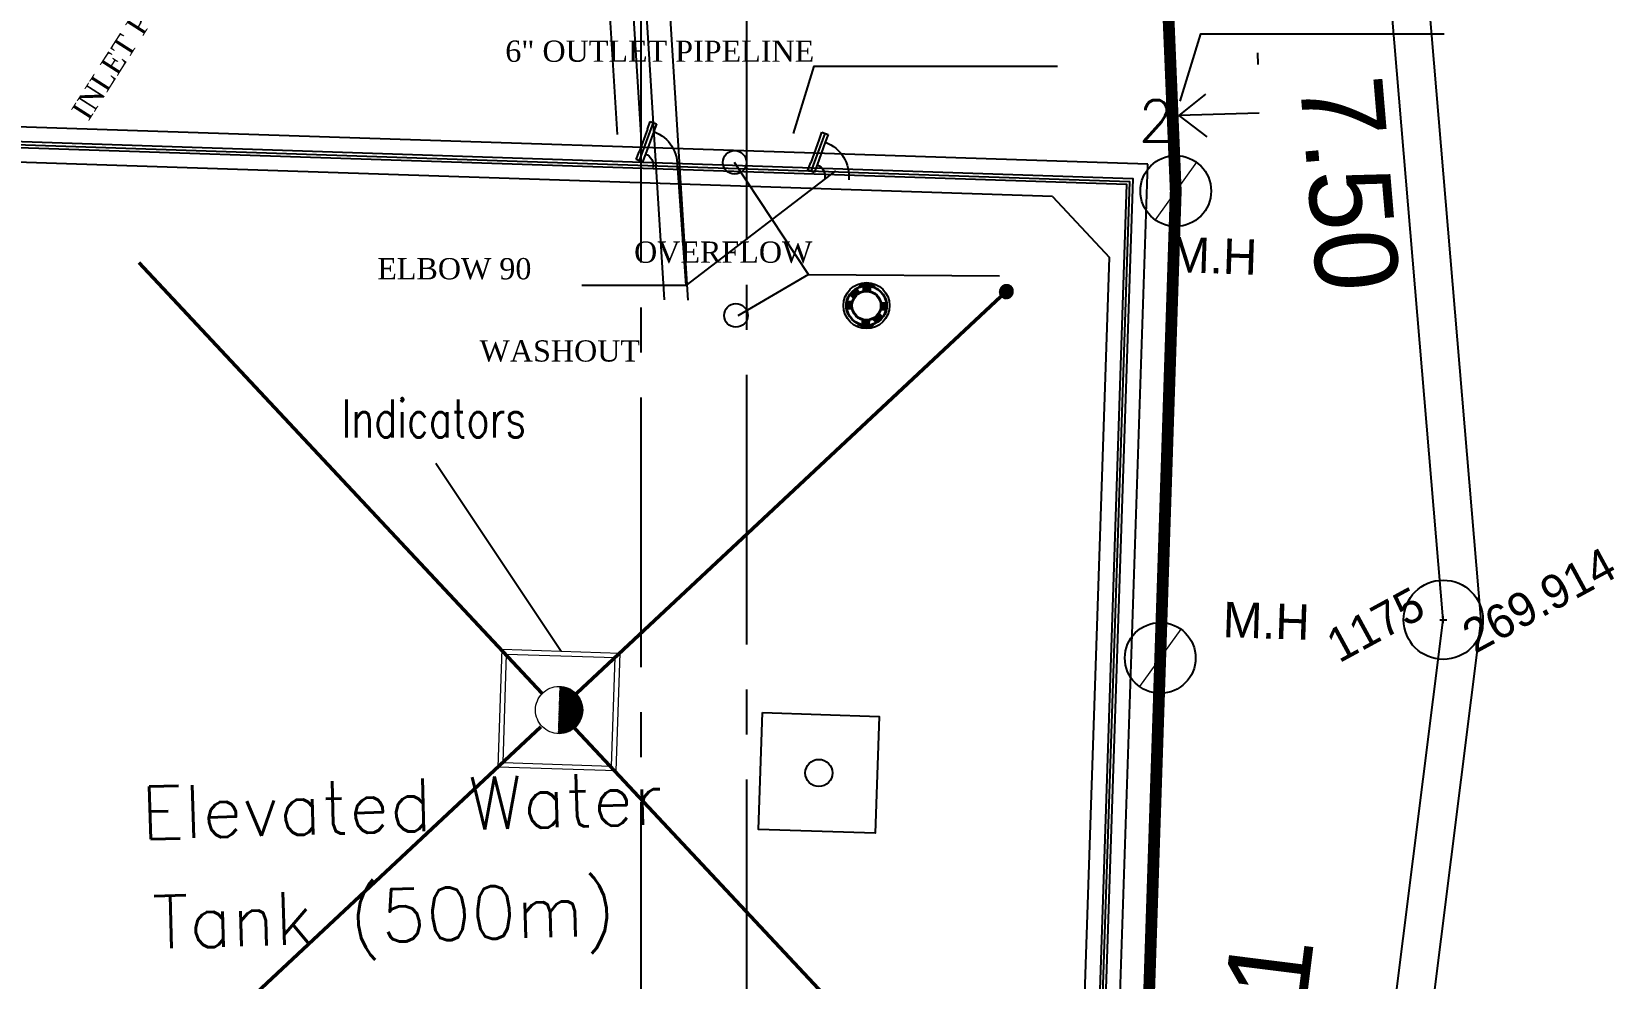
# Model space of a CAD drawing. Extents: x 152000 to 152174, y 158796 to 159332.
# Drawn here: x 152083.19 to 152096.61, y 159209.11 to 159217.13 of the extents above; entities that cross this region are included whole.
import ezdxf
from ezdxf.enums import TextEntityAlignment as Align

# ---------------------------------------------------------------- set-up
doc = ezdxf.new("R2010")
doc.units = 0
doc.header["$LTSCALE"] = 3
doc.header["$MEASUREMENT"] = 0
doc.header["$PDMODE"] = 2
doc.header["$PDSIZE"] = 0.03
for name, pattern in [('AUSGEZOGEN', [0]), ('CENTER', [2, 1.25, -0.25, 0.25, -0.25]), ('CENTER2', [28.575, 19.05, -3.175, 3.175, -3.175]), ('DASHED2', [0.375, 0.25, -0.125]), ('SOLID_LINE', [0]), ('STRICHPUNKT2', [0.7, 0.4, -0.15, 0, -0.15])]:
    doc.linetypes.add(name, pattern=pattern)
doc.layers.get('0').update_dxf_attribs({"linetype": 'CONTINUOUS'})
doc.layers.get('DEFPOINTS').update_dxf_attribs({"linetype": 'CONTINUOUS'})
for name, color, linetype in [('025', 203, 'CONTINUOUS'), ('EBENE0', 7, 'AUSGEZOGEN'), ('ELEV', 1, 'CONTINUOUS'), ('HATCH', 40, 'CONTINUOUS'), ('Height', 7, 'CONTINUOUS'), ('MECNEK', 6, 'CONTINUOUS'), ('NUMBERS', 6, 'CONTINUOUS'), ('Point ID', 7, 'CONTINUOUS'), ('Point_ID', 7, 'CONTINUOUS'), ('TEXTS', 1, 'CONTINUOUS'), ('TXT', 6, 'CONTINUOUS')]:
    doc.layers.add(name, color=color, linetype=linetype)
doc.layers.add('hah', color=41, linetype='CONTINUOUS', lineweight=9)
doc.layers.add('P-WATR', color=1, linetype='CONTINUOUS', lineweight=50)
doc.styles.add('ROMANC', font='ROMANC', dxfattribs={"height": 7})
doc.styles.add('ROMANS', font='romans.shx')
doc.dimstyles.get("Standard").update_dxf_attribs({"dimtxt": 0.7, "dimasz": 0.5, "dimexe": 4.572, "dimexo": 1.5875, "dimgap": 0.01, "dimtad": 1, "dimzin": 0, "dimdsep": 46, "dimtxsty": 'Standard', "dimcen": 2.286, "dimse1": 1, "dimse2": 1, "dimsd1": 1, "dimsd2": 1, "dimadec": 0, "dimazin": 0, "dimtfac": 1, "dimtdec": 4, "dimtofl": 0, "dimtmove": 0, "dimatfit": 3, "dimfxl": 1, "dimtolj": 1, "dimtzin": 0, "dimarcsym": 0})

# ---------------------------------------------------------------- blocks, each defined once
blk = doc.blocks.new('*D173')
at = {"layer": 'DEFPOINTS', "color": 0, "transparency": 16777216}
for p in [(152094.526, 159219.619, 260.069), (152095.156, 159212.147, 260.069), (152094.314, 159212.076)]:
    blk.add_point(p, dxfattribs=at)
at = {"color": 0, "transparency": 16777216, "insert": (152094.358, 159215.842), "char_height": 0.7, "attachment_point": 5, "rotation": 274.8159}
blk.add_mtext('\\A1;7.50', dxfattribs=at)
blk = doc.blocks.new('*D174')
at = {"layer": 'DEFPOINTS', "color": 0, "transparency": 16777216}
for p in [(152095.156, 159212.147, 260.069), (152093.494, 159204.788), (152094.219, 159204.697, 260.069)]:
    blk.add_point(p, dxfattribs=at)
at = {"color": 0, "transparency": 16777216, "insert": (152093.604, 159208.558), "char_height": 0.7, "attachment_point": 5, "rotation": 82.8388}
blk.add_mtext('\\A1;7.51', dxfattribs=at)

msp = doc.modelspace()

# ---------------------------------------------------------------- hatches: boundary and pattern name
at = {"lineweight": 13}
h = msp.add_hatch(dxfattribs=at)
h.set_pattern_fill('ANSI36', color=8)
h.set_pattern_definition([(45, (221.2517, 40.489), (1.683798023, 6.173926083), [7.9375, -1.5875, 0, -1.5875])])
h.paths.add_polyline_path([(152093.06471, 159216.02412, 0.61209908), (152092.58887, 159215.78105, 0.24061853), (152092.71303, 159215.53799)])
h = msp.add_hatch(dxfattribs=at)
h.set_pattern_fill('ANSI36', color=8)
h.set_pattern_definition([(45, (221.12, 36.5317), (1.683798023, 6.173926083), [7.9375, -1.5875, 0, -1.5875])])
h.paths.add_polyline_path([(152092.93313, 159212.06679, 0.61209908), (152092.45729, 159211.82372, 0.24061853), (152092.58145, 159211.58066)])
at = {"layer": 'hah', "ltscale": 4}
h = msp.add_hatch(dxfattribs=at)
h.set_pattern_fill('ANSI31', color=8, scale=0.004, angle=105.595483, style=0)
h.set_pattern_definition([(150.59548315, (152387.8434603, 159232.4497402), (-0.0002454862166, -0.0004355875543), [])])
h.paths.add_polyline_path([(152091.46855, 159214.87262, 1), (152091.43644, 159214.98767, 1)])
at = {"layer": 'hah', "linetype": 'CENTER', "ltscale": 2}
h = msp.add_hatch(dxfattribs=at)
h.set_pattern_fill('INSUL', color=8, scale=0.02, angle=88.095462, style=0)
h.set_pattern_definition([(88.0954623, (151521.371719, 158420.225904), (-0.0074958569, 0.00024925749), []), (88.0954623, (151521.36922, 158420.225987), (-0.0074958569, 0.00024925749), [0.0025, -0.0025]), (88.0954623, (151521.366722, 158420.2260704), (-0.0074958569, 0.00024925749), [0.0025, -0.0025])])
h.paths.add_polyline_path([(152087.66985, 159211.582), (152087.6632, 159211.38211), (152087.86309, 159211.37546, 0.41421356)])
h = msp.add_hatch(dxfattribs=at)
h.set_pattern_fill('INSUL', color=8, scale=0.02, angle=88.095462, style=0)
h.set_pattern_definition([(88.0954623, (151521.371719, 158420.225904), (-0.0074958569, 0.00024925749), []), (88.0954623, (151521.36922, 158420.225987), (-0.0074958569, 0.00024925749), [0.0025, -0.0025]), (88.0954623, (151521.366722, 158420.2260704), (-0.0074958569, 0.00024925749), [0.0025, -0.0025])])
h.paths.add_polyline_path([(152087.6632, 159211.38211), (152087.65656, 159211.18222, 0.41421356), (152087.86309, 159211.37546)])
at = {"layer": 'HATCH'}
h = msp.add_hatch(color=256, dxfattribs=at)
h.paths.add_polyline_path([(152090.38851, 159214.77659), (152090.38348, 159214.77675, 0.06167497), (152090.38808, 159214.80592), (152090.39297, 159214.80576, -0.05921296)])
h.paths.add_polyline_path([(152090.39297, 159214.80576), (152090.38808, 159214.80592, 0.06167497), (152090.38543, 159214.83534), (152090.39046, 159214.83517, -0.05921296)])
h.paths.add_polyline_path([(152090.30132, 159214.93044), (152090.30115, 159214.92541, 0.06167497), (152090.27198, 159214.93001), (152090.27215, 159214.93489, -0.05921296)])
h.paths.add_polyline_path([(152090.25927, 159214.93466), (152090.2617, 159214.93251), (152090.26114, 159214.93478, -0.0220108), (152090.27215, 159214.93489), (152090.27198, 159214.93001, 0.06167497), (152090.24257, 159214.92736), (152090.24274, 159214.93239, -0.03339346)])
h.paths.add_polyline_path([(152090.14301, 159214.81407), (152090.14789, 159214.81391, 0.06167497), (152090.15055, 159214.7845), (152090.14552, 159214.78467, -0.05921296)])
h.paths.add_polyline_path([(152090.14789, 159214.81391), (152090.14301, 159214.81407, -0.05921296), (152090.14747, 159214.84325), (152090.1525, 159214.84308, 0.06167497)])
h.paths.add_polyline_path([(152090.26383, 159214.68494), (152090.264, 159214.68982, 0.06167497), (152090.29341, 159214.69247), (152090.29324, 159214.68745, -0.05921296)])
h.paths.add_polyline_path([(152090.23466, 159214.6894), (152090.23483, 159214.69442, 0.06167497), (152090.264, 159214.68982), (152090.26383, 159214.68494, -0.05921296)])
h = msp.add_hatch(color=256, dxfattribs=at)
h.paths.add_polyline_path([(152090.31119, 159214.63946), (152090.30999, 159214.6442, 0.02949484), (152090.3292, 159214.65029), (152090.33095, 159214.64573, -0.02949484)])
h.paths.add_polyline_path([(152090.21507, 159214.64735), (152090.21356, 159214.64271, -0.02949484), (152090.19426, 159214.65028), (152090.19631, 159214.65471, 0.02949484)])
h.paths.add_polyline_path([(152090.20678, 159214.96954), (152090.20503, 159214.9741, -0.02949484), (152090.22478, 159214.98037), (152090.22598, 159214.97564, 0.02949484)])
h.paths.add_polyline_path([(152090.32091, 159214.97248), (152090.32242, 159214.97713, -0.02949484), (152090.34172, 159214.96956), (152090.33967, 159214.96512, 0.02949484)])
h = msp.add_hatch(color=256, dxfattribs=at)
h.paths.add_polyline_path([(152090.42763, 159214.73619), (152090.4232, 159214.73823, 0.02949484), (152090.43055, 159214.757), (152090.4352, 159214.75548, -0.02949484)])
h.paths.add_polyline_path([(152090.42762, 159214.87113), (152090.43218, 159214.87288, -0.02949484), (152090.43845, 159214.85312), (152090.43371, 159214.85192, 0.02949484)])
h.paths.add_polyline_path([(152090.10835, 159214.88365), (152090.11278, 159214.8816, 0.02949484), (152090.10543, 159214.86284), (152090.10078, 159214.86435, -0.02949484)])
h.paths.add_polyline_path([(152090.09753, 159214.76671), (152090.10227, 159214.76791, 0.02949484), (152090.10836, 159214.7487), (152090.1038, 159214.74695, -0.02949484)])

# ---------------------------------------------------------------- linework, layer by layer
at = {"color": 9, "lineweight": 13}
for p, q in [((152093.06471, 159216.02412, -253.42413), (152092.71303, 159215.53799, -253.42413)), ((152092.93313, 159212.06679, -253.42413), (152092.58145, 159211.58066, -253.42413))]:
    msp.add_line(p, q, dxfattribs=at)
at = {"color": 2, "lineweight": -3}
for centre in [(152089.15081, 159216.02348, 0.11869), (152089.16164, 159214.72661, 0.11869)]:
    msp.add_circle(centre, 0.1, dxfattribs=at)
at = {"color": 2}
msp.add_circle((152095.15555, 159212.14719, -578.00288), 0.336, dxfattribs=at)
at = {"color": 0, "linetype": 'SOLID_LINE'}
msp.add_point((152095.15555, 159212.14719, -578.00288), dxfattribs=at)
at = {"layer": 'EBENE0', "color": 5, "linetype": 'STRICHPUNKT2'}
for p, q in [((152093.14077, 159216.60307, 0.62924), (152092.91351, 159216.42103, 0.62924)), ((152092.91351, 159216.42103, 0.62924), (152093.15092, 159216.23965, 0.62924))]:
    msp.add_line(p, q, dxfattribs=at)
at = {"layer": 'EBENE0', "color": 8, "linetype": 'AUSGEZOGEN'}
for p, q in [((152092.65275, 159216.00725, -0.27953), (152082.05861, 159216.35953, -0.27953)), ((152092.65275, 159216.00725, -0.27953), (152082.05861, 159216.35953, -0.27953)), ((152091.84322, 159215.734, -0.27953), (152082.84819, 159216.03311, -0.27953)), ((152091.84322, 159215.734, -0.27953), (152082.84819, 159216.03311, -0.27953)), ((152092.30047, 159205.41311, -0.27953), (152092.65275, 159216.00725, -0.27953)), ((152092.30047, 159205.41311, -0.27953), (152092.65275, 159216.00725, -0.27953)), ((152091.84322, 159215.734, -0.27953), (152092.32633, 159215.21766, -0.27953)), ((152091.84322, 159215.734, -0.27953), (152092.32633, 159215.21766, -0.27953)), ((152092.02722, 159206.22263, -0.27953), (152092.32633, 159215.21766, -0.27953)), ((152092.02722, 159206.22263, -0.27953), (152092.32633, 159215.21766, -0.27953))]:
    msp.add_line(p, q, dxfattribs=at)
at = {"layer": 'EBENE0', "color": 5, "linetype": 'STRICHPUNKT2', "elevation": 0.62924}
msp.add_lwpolyline([(152092.85314, 159218.58225), (152093.53519, 159218.6013), (152093.59556, 159216.44009), (152092.91351, 159216.42103)], dxfattribs=at)
at = {"layer": 'EBENE0', "color": 8, "linetype": 'AUSGEZOGEN', "elevation": -0.27953}
msp.add_lwpolyline([(152089.38627, 159211.36032), (152090.37573, 159211.32742), (152090.34282, 159210.33796), (152089.35337, 159210.37087)], close=True, dxfattribs=at)
at = {"layer": 'EBENE0', "color": 8, "linetype": 'AUSGEZOGEN'}
msp.add_circle((152089.86455, 159210.84914, -0.27953), 0.115, dxfattribs=at)
at = {"layer": 'ELEV', "color": 8, "elevation": -0.27953}
for points in [[(152081.83541, 159205.88617), (152082.17938, 159216.23045), (152092.52366, 159215.88647), (152092.17969, 159205.54219)], [(152081.86122, 159205.91032), (152082.20354, 159216.20463), (152092.49785, 159215.86232), (152092.15553, 159205.56801)], [(152081.88704, 159205.93448), (152082.22769, 159216.17881), (152092.47203, 159215.83816), (152092.13138, 159205.59382)]]:
    msp.add_lwpolyline(points, close=True, dxfattribs=at)
at = {"layer": 'hah', "color": 8, "ltscale": 2}
for p, q in [((152087.14686, 159210.899, -0.27953), (152087.1801, 159211.89845, -0.27953)), ((152087.1801, 159211.89845, -0.27953), (152088.17954, 159211.86522, -0.27953)), ((152087.18817, 159210.93765, -0.27953), (152087.21875, 159211.85714, -0.27953)), ((152087.21875, 159211.85714, -0.27953), (152088.13824, 159211.82657, -0.27953)), ((152088.10766, 159210.90707, -0.27953), (152088.13824, 159211.82657, -0.27953)), ((152088.14631, 159210.86577, -0.27953), (152088.17954, 159211.86522, -0.27953)), ((152088.14631, 159210.86577, -0.27953), (152087.14686, 159210.899, -0.27953)), ((152087.18817, 159210.93765, -0.27953), (152088.10766, 159210.90707, -0.27953))]:
    msp.add_line(p, q, dxfattribs=at)
at = {"layer": 'hah', "ltscale": 4, "const_width": 0.03, "elevation": -0.27953}
for points in [[(152087.51873, 159211.52346), (152084.10265, 159215.17455)], [(152087.80141, 159211.51406), (152091.4525, 159214.93014)], [(152087.50933, 159211.24078), (152083.85825, 159207.8247)], [(152087.79201, 159211.23138), (152091.20809, 159207.58029)]]:
    msp.add_lwpolyline(points, dxfattribs=at)
at = {"layer": 'hah', "color": 8, "linetype": 'CENTER', "ltscale": 2}
msp.add_circle((152087.6632, 159211.38211, -0.27953), 0.2, dxfattribs=at)
at = {"layer": 'HATCH'}
for p, q in [((152090.13088, 159214.89927, -0.27953), (152090.18795, 159214.95266, -0.27953)), ((152090.13505, 159214.89481, -0.27953), (152090.19212, 159214.9482, -0.27953)), ((152090.13655, 159214.91144, -0.27953), (152090.16371, 159214.88241, -0.27953)), ((152090.13922, 159214.89035, -0.27953), (152090.19629, 159214.94374, -0.27953)), ((152090.14041, 159214.91625, -0.27953), (152090.16738, 159214.88742, -0.27953)), ((152090.14162, 159214.91768, -0.27953), (152090.16886, 159214.94317, -0.27953)), ((152090.14339, 159214.88589, -0.27953), (152090.20046, 159214.93929, -0.27953)), ((152090.14443, 159214.92089, -0.27953), (152090.17126, 159214.89221, -0.27953)), ((152090.14756, 159214.88143, -0.27953), (152090.20463, 159214.93483, -0.27953)), ((152090.1486, 159214.92537, -0.27953), (152090.17535, 159214.89678, -0.27953)), ((152090.15174, 159214.87697, -0.27953), (152090.20881, 159214.93037, -0.27953)), ((152090.15293, 159214.92968, -0.27953), (152090.17963, 159214.90114, -0.27953)), ((152090.15741, 159214.93383, -0.27953), (152090.18412, 159214.90528, -0.27953)), ((152090.16204, 159214.93781, -0.27953), (152090.18881, 159214.90921, -0.27953)), ((152090.16683, 159214.94163, -0.27953), (152090.1937, 159214.91292, -0.27953)), ((152090.17178, 159214.94528, -0.27953), (152090.19879, 159214.91641, -0.27953)), ((152090.17688, 159214.94877, -0.27953), (152090.2041, 159214.91968, -0.27953)), ((152090.18214, 159214.95208, -0.27953), (152090.20962, 159214.92271, -0.27953)), ((152090.20948, 159214.92263, -0.27953), (152090.21298, 159214.92591, -0.27953)), ((152090.24494, 159214.93481, -0.27953), (152090.24627, 159214.97457, -0.27953)), ((152090.24802, 159214.93534, -0.27953), (152090.24933, 159214.97494, -0.27953)), ((152090.25109, 159214.93579, -0.27953), (152090.2524, 159214.97526, -0.27953)), ((152090.25415, 159214.93616, -0.27953), (152090.25546, 159214.97552, -0.27953)), ((152090.25722, 159214.93646, -0.27953), (152090.25852, 159214.97572, -0.27953)), ((152090.26028, 159214.93668, -0.27953), (152090.26158, 159214.97587, -0.27953)), ((152090.26334, 159214.93683, -0.27953), (152090.26464, 159214.97596, -0.27953)), ((152090.2664, 159214.93691, -0.27953), (152090.2677, 159214.97599, -0.27953)), ((152090.26945, 159214.93691, -0.27953), (152090.27075, 159214.97597, -0.27953)), ((152090.2725, 159214.93684, -0.27953), (152090.2738, 159214.97589, -0.27953)), ((152090.27555, 159214.93669, -0.27953), (152090.27685, 159214.97576, -0.27953)), ((152090.2786, 159214.93647, -0.27953), (152090.2799, 159214.97557, -0.27953)), ((152090.28164, 159214.93618, -0.27953), (152090.28295, 159214.97532, -0.27953)), ((152090.28469, 159214.93581, -0.27953), (152090.28599, 159214.97502, -0.27953)), ((152090.28773, 159214.93537, -0.27953), (152090.28903, 159214.97466, -0.27953)), ((152090.29076, 159214.93486, -0.27953), (152090.29207, 159214.97424, -0.27953)), ((152090.2938, 159214.93427, -0.27953), (152090.29511, 159214.97376, -0.27953)), ((152090.29683, 159214.9336, -0.27953), (152090.29815, 159214.97323, -0.27953)), ((152090.29986, 159214.93285, -0.27953), (152090.30118, 159214.97264, -0.27953)), ((152090.10192, 159214.811, -0.27953), (152090.14099, 159214.8097, -0.27953)), ((152090.10192, 159214.80794, -0.27953), (152090.14103, 159214.80664, -0.27953)), ((152090.10196, 159214.81405, -0.27953), (152090.14102, 159214.81275, -0.27953)), ((152090.10199, 159214.80489, -0.27953), (152090.14115, 159214.80358, -0.27953)), ((152090.10207, 159214.8171, -0.27953), (152090.14113, 159214.8158, -0.27953)), ((152090.10211, 159214.80183, -0.27953), (152090.14134, 159214.80052, -0.27953)), ((152090.10223, 159214.82015, -0.27953), (152090.1413, 159214.81885, -0.27953)), ((152090.10229, 159214.79877, -0.27953), (152090.1416, 159214.79746, -0.27953)), ((152090.10244, 159214.8232, -0.27953), (152090.14156, 159214.8219, -0.27953)), ((152090.10252, 159214.7957, -0.27953), (152090.14194, 159214.79439, -0.27953)), ((152090.10272, 159214.82624, -0.27953), (152090.14188, 159214.82494, -0.27953)), ((152090.10281, 159214.79264, -0.27953), (152090.14236, 159214.79132, -0.27953)), ((152090.10305, 159214.82929, -0.27953), (152090.14228, 159214.82798, -0.27953)), ((152090.10316, 159214.78957, -0.27953), (152090.14285, 159214.78825, -0.27953)), ((152090.10343, 159214.83233, -0.27953), (152090.14276, 159214.83102, -0.27953)), ((152090.10357, 159214.78651, -0.27953), (152090.14342, 159214.78518, -0.27953)), ((152090.10387, 159214.83537, -0.27953), (152090.14331, 159214.83406, -0.27953)), ((152090.10437, 159214.83841, -0.27953), (152090.14393, 159214.83709, -0.27953)), ((152090.10493, 159214.84144, -0.27953), (152090.14463, 159214.84012, -0.27953)), ((152090.10555, 159214.84448, -0.27953), (152090.14542, 159214.84315, -0.27953)), ((152090.12931, 159214.9013, -0.27953), (152090.15702, 159214.87168, -0.27953)), ((152090.13285, 159214.90645, -0.27953), (152090.16026, 159214.87717, -0.27953)), ((152090.15591, 159214.87251, -0.27953), (152090.15941, 159214.87579, -0.27953)), ((152090.39064, 159214.77696, -0.27953), (152090.43049, 159214.77563, -0.27953)), ((152090.39064, 159214.77696, -0.27953), (152090.43049, 159214.77563, -0.27953)), ((152090.39141, 159214.77999, -0.27953), (152090.4311, 159214.77867, -0.27953)), ((152090.39211, 159214.78302, -0.27953), (152090.43165, 159214.7817, -0.27953)), ((152090.3925, 159214.83493, -0.27953), (152090.43237, 159214.83361, -0.27953)), ((152090.39273, 159214.78605, -0.27953), (152090.43215, 159214.78474, -0.27953)), ((152090.39308, 159214.83186, -0.27953), (152090.43278, 159214.83054, -0.27953)), ((152090.39327, 159214.78909, -0.27953), (152090.43259, 159214.78778, -0.27953)), ((152090.39358, 159214.82879, -0.27953), (152090.43314, 159214.82747, -0.27953)), ((152090.39374, 159214.79213, -0.27953), (152090.43297, 159214.79082, -0.27953)), ((152090.394, 159214.82572, -0.27953), (152090.43343, 159214.82441, -0.27953)), ((152090.39413, 159214.79517, -0.27953), (152090.43329, 159214.79387, -0.27953)), ((152090.39435, 159214.82265, -0.27953), (152090.43367, 159214.82135, -0.27953)), ((152090.39445, 159214.79821, -0.27953), (152090.43356, 159214.79691, -0.27953)), ((152090.39462, 159214.81959, -0.27953), (152090.43386, 159214.81829, -0.27953)), ((152090.39469, 159214.80126, -0.27953), (152090.43377, 159214.79996, -0.27953)), ((152090.39482, 159214.81653, -0.27953), (152090.43398, 159214.81523, -0.27953)), ((152090.39487, 159214.80431, -0.27953), (152090.43392, 159214.80301, -0.27953)), ((152090.39494, 159214.81347, -0.27953), (152090.43405, 159214.81217, -0.27953)), ((152090.39496, 159214.80736, -0.27953), (152090.43402, 159214.80606, -0.27953)), ((152090.39499, 159214.81041, -0.27953), (152090.43406, 159214.80912, -0.27953)), ((152090.23538, 159214.64707, -0.27953), (152090.2367, 159214.68683, -0.27953)), ((152090.23538, 159214.64707, -0.27953), (152090.2367, 159214.68683, -0.27953)), ((152090.23841, 159214.6465, -0.27953), (152090.23973, 159214.6861, -0.27953)), ((152090.23841, 159214.6465, -0.27953), (152090.23973, 159214.6861, -0.27953)), ((152090.24145, 159214.64597, -0.27953), (152090.24276, 159214.68545, -0.27953)), ((152090.24145, 159214.64597, -0.27953), (152090.24276, 159214.68545, -0.27953)), ((152090.24449, 159214.64551, -0.27953), (152090.2458, 159214.68487, -0.27953)), ((152090.24449, 159214.64551, -0.27953), (152090.2458, 159214.68487, -0.27953)), ((152090.24753, 159214.64511, -0.27953), (152090.24883, 159214.68437, -0.27953)), ((152090.24753, 159214.64511, -0.27953), (152090.24883, 159214.68437, -0.27953)), ((152090.25057, 159214.64476, -0.27953), (152090.25188, 159214.68394, -0.27953)), ((152090.25057, 159214.64476, -0.27953), (152090.25188, 159214.68394, -0.27953)), ((152090.25362, 159214.64446, -0.27953), (152090.25492, 159214.68359, -0.27953)), ((152090.25362, 159214.64446, -0.27953), (152090.25492, 159214.68359, -0.27953)), ((152090.25666, 159214.64423, -0.27953), (152090.25796, 159214.68331, -0.27953)), ((152090.25666, 159214.64423, -0.27953), (152090.25796, 159214.68331, -0.27953)), ((152090.25971, 159214.64405, -0.27953), (152090.26101, 159214.68311, -0.27953)), ((152090.25971, 159214.64405, -0.27953), (152090.26101, 159214.68311, -0.27953)), ((152090.26276, 159214.64392, -0.27953), (152090.26406, 159214.68298, -0.27953)), ((152090.26276, 159214.64392, -0.27953), (152090.26406, 159214.68298, -0.27953)), ((152090.26582, 159214.64385, -0.27953), (152090.26711, 159214.68292, -0.27953)), ((152090.26582, 159214.64385, -0.27953), (152090.26711, 159214.68292, -0.27953)), ((152090.26887, 159214.64384, -0.27953), (152090.27017, 159214.68294, -0.27953)), ((152090.26887, 159214.64384, -0.27953), (152090.27017, 159214.68294, -0.27953)), ((152090.27193, 159214.64389, -0.27953), (152090.27323, 159214.68303, -0.27953)), ((152090.27193, 159214.64389, -0.27953), (152090.27323, 159214.68303, -0.27953)), ((152090.27498, 159214.64399, -0.27953), (152090.27629, 159214.68319, -0.27953)), ((152090.27498, 159214.64399, -0.27953), (152090.27629, 159214.68319, -0.27953)), ((152090.27804, 159214.64414, -0.27953), (152090.27935, 159214.68343, -0.27953)), ((152090.27804, 159214.64414, -0.27953), (152090.27935, 159214.68343, -0.27953)), ((152090.2811, 159214.64436, -0.27953), (152090.28241, 159214.68374, -0.27953)), ((152090.2811, 159214.64436, -0.27953), (152090.28241, 159214.68374, -0.27953)), ((152090.28417, 159214.64463, -0.27953), (152090.28548, 159214.68413, -0.27953)), ((152090.28417, 159214.64463, -0.27953), (152090.28548, 159214.68413, -0.27953)), ((152090.28723, 159214.64496, -0.27953), (152090.28855, 159214.68459, -0.27953)), ((152090.28723, 159214.64496, -0.27953), (152090.28855, 159214.68459, -0.27953)), ((152090.2903, 159214.64535, -0.27953), (152090.29162, 159214.68514, -0.27953)), ((152090.2903, 159214.64535, -0.27953), (152090.29162, 159214.68514, -0.27953)), ((152090.32225, 159214.69509, -0.27953), (152090.34996, 159214.66548, -0.27953)), ((152090.32225, 159214.69509, -0.27953), (152090.34996, 159214.66548, -0.27953)), ((152090.32277, 159214.69417, -0.27953), (152090.3254, 159214.69663, -0.27953)), ((152090.32277, 159214.69417, -0.27953), (152090.3254, 159214.69663, -0.27953)), ((152090.32694, 159214.68971, -0.27953), (152090.38401, 159214.74311, -0.27953)), ((152090.32694, 159214.68971, -0.27953), (152090.38401, 159214.74311, -0.27953)), ((152090.32793, 159214.69795, -0.27953), (152090.35534, 159214.66866, -0.27953)), ((152090.32793, 159214.69795, -0.27953), (152090.35534, 159214.66866, -0.27953)), ((152090.33111, 159214.68526, -0.27953), (152090.38818, 159214.73865, -0.27953)), ((152090.33111, 159214.68526, -0.27953), (152090.38818, 159214.73865, -0.27953)), ((152090.33339, 159214.70105, -0.27953), (152090.36055, 159214.67203, -0.27953)), ((152090.33339, 159214.70105, -0.27953), (152090.36055, 159214.67203, -0.27953)), ((152090.33528, 159214.6808, -0.27953), (152090.39235, 159214.73419, -0.27953)), ((152090.33528, 159214.6808, -0.27953), (152090.39235, 159214.73419, -0.27953)), ((152090.33864, 159214.70438, -0.27953), (152090.36561, 159214.67556, -0.27953)), ((152090.33864, 159214.70438, -0.27953), (152090.36561, 159214.67556, -0.27953)), ((152090.33946, 159214.67634, -0.27953), (152090.39653, 159214.72973, -0.27953)), ((152090.33946, 159214.67634, -0.27953), (152090.39653, 159214.72973, -0.27953)), ((152090.34363, 159214.67188, -0.27953), (152090.4007, 159214.72528, -0.27953)), ((152090.34363, 159214.67188, -0.27953), (152090.4007, 159214.72528, -0.27953)), ((152090.34368, 159214.70794, -0.27953), (152090.37051, 159214.67926, -0.27953)), ((152090.34368, 159214.70794, -0.27953), (152090.37051, 159214.67926, -0.27953)), ((152090.3478, 159214.66742, -0.27953), (152090.40487, 159214.72082, -0.27953)), ((152090.3478, 159214.66742, -0.27953), (152090.40487, 159214.72082, -0.27953)), ((152090.34851, 159214.71171, -0.27953), (152090.37525, 159214.68313, -0.27953)), ((152090.34851, 159214.71171, -0.27953), (152090.37525, 159214.68313, -0.27953)), ((152090.35314, 159214.71569, -0.27953), (152090.37984, 159214.68716, -0.27953)), ((152090.35314, 159214.71569, -0.27953), (152090.37984, 159214.68716, -0.27953)), ((152090.35757, 159214.7199, -0.27953), (152090.38428, 159214.69135, -0.27953)), ((152090.35757, 159214.7199, -0.27953), (152090.38428, 159214.69135, -0.27953)), ((152090.3618, 159214.72431, -0.27953), (152090.38856, 159214.69571, -0.27953)), ((152090.3618, 159214.72431, -0.27953), (152090.38856, 159214.69571, -0.27953)), ((152090.36484, 159214.67501, -0.27953), (152090.39617, 159214.70432, -0.27953)), ((152090.36484, 159214.67501, -0.27953), (152090.39617, 159214.70432, -0.27953)), ((152090.36583, 159214.72894, -0.27953), (152090.39269, 159214.70023, -0.27953)), ((152090.36583, 159214.72894, -0.27953), (152090.39269, 159214.70023, -0.27953)), ((152090.36965, 159214.7338, -0.27953), (152090.39667, 159214.70492, -0.27953)), ((152090.36965, 159214.7338, -0.27953), (152090.39667, 159214.70492, -0.27953)), ((152090.37326, 159214.73887, -0.27953), (152090.40048, 159214.70978, -0.27953)), ((152090.37326, 159214.73887, -0.27953), (152090.40048, 159214.70978, -0.27953)), ((152090.37665, 159214.74418, -0.27953), (152090.40414, 159214.71481, -0.27953)), ((152090.37665, 159214.74418, -0.27953), (152090.40414, 159214.71481, -0.27953)), ((152090.37721, 159214.74511, -0.27953), (152090.37984, 159214.74757, -0.27953)), ((152090.37721, 159214.74511, -0.27953), (152090.37984, 159214.74757, -0.27953))]:
    msp.add_line(p, q, dxfattribs=at)
at = {"layer": 'Height', "color": 4, "linetype": 'SOLID_LINE', "elevation": -577.05169, "flags": 128}
msp.add_lwpolyline([(152095.83061, 159201.44572), (152094.54708, 159204.73734), (152095.47724, 159212.14061), (152094.81939, 159219.94877), (152077.94621, 159219.38718), (152077.91708, 159202.96694)], close=True, dxfattribs=at)
msp.add_lwpolyline([(152095.34586, 159201.80804), (152095.34586, 159201.80804), (152094.21945, 159204.6967), (152095.15555, 159212.14719), (152094.52605, 159219.61883), (152078.26566, 159219.07763), (152078.26566, 159219.07763), (152078.2376, 159203.26087), (152078.2376, 159203.26087), (152095.34586, 159201.80804)], dxfattribs=at)
at = {"layer": 'Height', "color": 4, "linetype": 'SOLID_LINE'}
for centre in [(152092.88887, 159215.78105, -253.42413), (152092.75729, 159211.82372, -253.42413)]:
    msp.add_circle(centre, 0.3, dxfattribs=at)
at = {"layer": 'MECNEK'}
for p, q in [((152090.20503, 159214.9741, -0.27953), (152090.20678, 159214.96954, -0.27953)), ((152090.22478, 159214.98037, -0.27953), (152090.22598, 159214.97564, -0.27953)), ((152090.24257, 159214.92736, -0.27953), (152090.24274, 159214.93239, -0.27953)), ((152090.24281, 159214.9344, -0.27953), (152090.24413, 159214.97427, -0.27953)), ((152090.30115, 159214.92541, -0.27953), (152090.30132, 159214.93044, -0.27953)), ((152090.30139, 159214.93245, -0.27953), (152090.30271, 159214.97232, -0.27953)), ((152090.32242, 159214.97713, -0.27953), (152090.32091, 159214.97248, -0.27953)), ((152090.34172, 159214.96956, -0.27953), (152090.33967, 159214.96512, -0.27953)), ((152090.10078, 159214.86435, -0.27953), (152090.10543, 159214.86284, -0.27953)), ((152090.10364, 159214.78606, -0.27953), (152090.14351, 159214.78473, -0.27953)), ((152090.10558, 159214.84464, -0.27953), (152090.14546, 159214.84332, -0.27953)), ((152090.10835, 159214.88365, -0.27953), (152090.11278, 159214.8816, -0.27953)), ((152090.14747, 159214.84325, -0.27953), (152090.1525, 159214.84308, -0.27953)), ((152090.38348, 159214.77675, -0.27953), (152090.38851, 159214.77659, -0.27953)), ((152090.38348, 159214.77675, -0.27953), (152090.38851, 159214.77659, -0.27953)), ((152090.38543, 159214.83534, -0.27953), (152090.39046, 159214.83517, -0.27953)), ((152090.39052, 159214.77652, -0.27953), (152090.4304, 159214.77519, -0.27953)), ((152090.39052, 159214.77652, -0.27953), (152090.4304, 159214.77519, -0.27953)), ((152090.39247, 159214.8351, -0.27953), (152090.43234, 159214.83378, -0.27953)), ((152090.43218, 159214.87288, -0.27953), (152090.42762, 159214.87113, -0.27953)), ((152090.43845, 159214.85312, -0.27953), (152090.43371, 159214.85192, -0.27953)), ((152090.09753, 159214.76671, -0.27953), (152090.10227, 159214.76791, -0.27953)), ((152090.09753, 159214.76671, -0.27953), (152090.10227, 159214.76791, -0.27953)), ((152090.1038, 159214.74695, -0.27953), (152090.10836, 159214.7487, -0.27953)), ((152090.1038, 159214.74695, -0.27953), (152090.10836, 159214.7487, -0.27953)), ((152090.19426, 159214.65028, -0.27953), (152090.19631, 159214.65471, -0.27953)), ((152090.19426, 159214.65028, -0.27953), (152090.19631, 159214.65471, -0.27953)), ((152090.23327, 159214.64751, -0.27953), (152090.23459, 159214.68739, -0.27953)), ((152090.23327, 159214.64751, -0.27953), (152090.23459, 159214.68739, -0.27953)), ((152090.23466, 159214.6894, -0.27953), (152090.23483, 159214.69442, -0.27953)), ((152090.23466, 159214.6894, -0.27953), (152090.23483, 159214.69442, -0.27953)), ((152090.29185, 159214.64556, -0.27953), (152090.29317, 159214.68544, -0.27953)), ((152090.29185, 159214.64556, -0.27953), (152090.29317, 159214.68544, -0.27953)), ((152090.29324, 159214.68745, -0.27953), (152090.29341, 159214.69247, -0.27953)), ((152090.29324, 159214.68745, -0.27953), (152090.29341, 159214.69247, -0.27953)), ((152090.31119, 159214.63946, -0.27953), (152090.30999, 159214.6442, -0.27953)), ((152090.31119, 159214.63946, -0.27953), (152090.30999, 159214.6442, -0.27953)), ((152090.33095, 159214.64573, -0.27953), (152090.3292, 159214.65029, -0.27953)), ((152090.33095, 159214.64573, -0.27953), (152090.3292, 159214.65029, -0.27953)), ((152090.42763, 159214.73619, -0.27953), (152090.4232, 159214.73823, -0.27953)), ((152090.42763, 159214.73619, -0.27953), (152090.4232, 159214.73823, -0.27953)), ((152090.4352, 159214.75548, -0.27953), (152090.43055, 159214.757, -0.27953)), ((152090.4352, 159214.75548, -0.27953), (152090.43055, 159214.757, -0.27953))]:
    msp.add_line(p, q, dxfattribs=at)
for radius in [0.19538, 0.17096, 0.16803, 0.16608, 0.127, 0.12505, 0.12016]:
    msp.add_circle((152090.26799, 159214.80992, -0.27953), radius, dxfattribs=at)
for start, end in [(104.223083, 110.980843), (65.210082, 71.967842), (155.210082, 161.967842), (14.223083, 20.980843), (194.223083, 200.980843), (194.223083, 200.980843), (245.210082, 251.967842), (245.210082, 251.967842), (284.223083, 290.980843), (284.223083, 290.980843), (335.210082, 341.967842), (335.210082, 341.967842)]:
    msp.add_arc((152090.26799, 159214.80992, -0.27953), 0.17585, start, end, dxfattribs=at)
at = {"layer": 'MECNEK', "linetype": 'DASHED2', "ltscale": 5}
for start, end in [(71.967842, 104.223083), (161.967842, 194.223083), (341.967842, 14.223083), (251.967842, 284.223083), (251.967842, 284.223083)]:
    msp.add_arc((152090.26799, 159214.80992, -0.27953), 0.17585, start, end, dxfattribs=at)
at = {"layer": 'NUMBERS', "color": 0, "linetype": 'CENTER2', "ltscale": 0.04, "elevation": 0.11869}
for points in [[(152089.25172, 159217.65292), (152089.25172, 159204.5683)], [(152088.3545, 159217.46088), (152088.3545, 159204.75849)]]:
    msp.add_lwpolyline(points, dxfattribs=at)
at = {"layer": 'P-WATR', "lineweight": 25, "extrusion": (0, 0, -1)}
for p, q in [((152088.4113, 159216.30459, 0.11869), (152088.3413, 159216.11382, 0.11869)), ((152088.34407, 159216.03841, 0.11869), (152088.46219, 159216.36032, 0.11869)), ((152088.46496, 159216.2849, 0.11869), (152088.39496, 159216.09414, 0.11869)), ((152089.79842, 159215.94712, 0.11869), (152089.91654, 159216.26904, 0.11869)), ((152089.86565, 159216.21331, 0.11869), (152089.79565, 159216.02254, 0.11869)), ((152089.91931, 159216.19362, 0.11869), (152089.8493, 159216.00286, 0.11869))]:
    msp.add_line(p, q, dxfattribs=at)
at = {"layer": 'P-WATR', "lineweight": 25}
for p, q in [((152088.41132, 159216.30463, 0.11869), (152088.43537, 159216.37016, 0.11869)), ((152088.43537, 159216.37016, 0.11869), (152088.48902, 159216.35047, 0.11869)), ((152088.48902, 159216.35047, 0.11869), (152088.46497, 159216.28495, 0.11869)), ((152089.86567, 159216.21335, 0.11869), (152089.88972, 159216.27888, 0.11869)), ((152089.88972, 159216.27888, 0.11869), (152089.94337, 159216.25919, 0.11869)), ((152089.94337, 159216.25919, 0.11869), (152089.91932, 159216.19367, 0.11869)), ((152088.31724, 159216.04825, 0.11869), (152088.34132, 159216.11387, 0.11869)), ((152088.37089, 159216.02856, 0.11869), (152088.31724, 159216.04825, 0.11869)), ((152088.39497, 159216.09418, 0.11869), (152088.37089, 159216.02856, 0.11869)), ((152089.77159, 159215.95697, 0.11869), (152089.79567, 159216.02259, 0.11869)), ((152089.84932, 159216.0029, 0.11869), (152089.82524, 159215.93728, 0.11869)), ((152089.82524, 159215.93728, 0.11869), (152089.77159, 159215.95697, 0.11869))]:
    msp.add_line(p, q, dxfattribs=at)
at = {"layer": 'P-WATR', "lineweight": 25, "extrusion": (0, 0, -1)}
for centre, radius, end in [((-152088.36012, 159215.9992, -0.11869), 0.3048, 186.15817), ((-152089.81447, 159215.90792, -0.11869), 0.3048, 186.15817), ((-152088.36012, 159215.9992, -0.11869), 0.1016, 191.31249), ((-152089.81447, 159215.90792, -0.11869), 0.1016, 191.31249)]:
    msp.add_arc(centre, radius, 110.15075, end, dxfattribs=at)
at = {"layer": 'TEXTS', "color": 2}
for p, q in [((152089.77771, 159215.07472, 0.11869), (152089.15081, 159216.02348, 0.11869)), ((152089.77771, 159215.07472, 0.11869), (152089.17771, 159214.7243, 0.11869)), ((152089.77771, 159215.07472, 0.11869), (152091.39458, 159215.06347, 0.11869)), ((152086.61913, 159213.47582, -0.27953), (152087.67982, 159211.88183, -0.27953))]:
    msp.add_line(p, q, dxfattribs=at)
at = {"layer": 'TEXTS', "color": 2, "const_width": 0.1, "elevation": -253.42413}
msp.add_lwpolyline([(152092.54884, 159205.55468), (152092.75729, 159211.82372), (152092.88887, 159215.78105), (152092.57421, 159223.287)], dxfattribs=at)
at = {"layer": 'TEXTS', "color": 2}
for points, elevation in [([(152088.35802, 159216.25687), (152088.11367, 159220.17158)], 0.11869), ([(152088.55625, 159214.8576), (152088.22545, 159220.15735)], 0.11869), ([(152088.7564, 159214.85517), (152088.42437, 159220.17458)], 0.11869), ([(152088.15787, 159216.25929), (152087.91792, 159220.10357)], 0.11869), ([(152092.92596, 159216.54329), (152093.10229, 159217.11383), (152095.16312, 159217.11383)], -577.05169), ([(152089.64962, 159216.26725), (152089.82595, 159216.83779), (152091.88678, 159216.83779)], 0.11869), ([(152088.65989, 159216.05434), (152088.73698, 159214.98123)], 0.11869), ([(152090.00411, 159215.95196), (152088.73776, 159214.98123), (152087.85472, 159214.98123)], 0.11869)]:
    msp.add_lwpolyline(points, dxfattribs=dict(at, elevation=elevation))

# ---------------------------------------------------------------- texts
at = {"linetype": 'Continuous', "style": 'ROMANS'}
msp.add_text('2', height=0.35, rotation=0.025186, dxfattribs=at).set_placement((152092.57344, 159216.20003, 0.62924))
at = {"color": 7, "insert": (152084.61568, 159218.17569, 0.23738), "char_height": 0.18, "attachment_point": 3, "rotation": 57.444943, "style": 'ROMANC'}
msp.add_mtext('{\\fTimes New Roman|b0|i0|c0|p18;INLET PIPELINE}', dxfattribs=at)
at = {"color": 7, "char_height": 0.18, "attachment_point": 3, "style": 'ROMANC'}
for s, insert in [('{\\fTimes New Roman|b0|i0|c0|p18;6" OUTLET PIPELINE}', (152089.82517, 159217.05607, 0.11869)), ('{\\fTimes New Roman|b0|i0|c0|p18;OVERFLOW }', (152089.80909, 159215.35319, 0.11869)), ('{\\fTimes New Roman|b0|i0|c0|p18;ELBOW 90 }', (152087.42863, 159215.21254, 0.11869)), ('{\\fTimes New Roman|b0|i0|c238|p18;WASHOUT}', (152088.34899, 159214.51563, 0.11869))]:
    msp.add_mtext(s, dxfattribs=dict(at, insert=insert))
at = {"layer": '025', "color": 4, "style": 'ROMANS'}
for s, p in [('Elevated Water ', (152084.12682, 159210.28525, -0.55906)), ('Tank (500m)', (152084.2267, 159209.35889, -250.55906))]:
    msp.add_text(s, height=0.4465125, rotation=1.686858, dxfattribs=at).set_placement(p)
at = {"layer": 'Height', "color": 4, "linetype": 'SOLID_LINE'}
msp.add_text('269.914', height=0.288, rotation=28.531747, dxfattribs=at).set_placement((152095.28574, 159212.10871, -578.00288), align=Align.TOP_LEFT)
at = {"layer": 'Point ID', "color": 1, "linetype": 'SOLID_LINE'}
msp.add_text('1175', height=0.288, rotation=28.531747, dxfattribs=at).set_placement((152095.02535, 159212.18568, -578.00288), align=Align.RIGHT)
at = {"layer": 'Point_ID', "color": 1, "linetype": 'SOLID_LINE'}
for p in [(152093.57406, 159215.07078, -253.42413), (152094.01866, 159211.9765, -253.42413)]:
    msp.add_text('M.H', height=0.3, rotation=358.095622, dxfattribs=at).set_placement(p, align=Align.RIGHT)
at = {"layer": 'TXT', "color": 7, "style": 'ROMANS', "width": 0.75}
msp.add_text('Indicators', height=0.319883, dxfattribs=at).set_placement((152085.82003, 159213.69313, -0.27953))

# ---------------------------------------------------------------- dimensions: what is measured, and where the dimension line sits
at = {"color": 3}
for p1, p2, distance, picture, middle in [((152094.52605, 159219.61883, -577.05169), (152095.15555, 159212.14719, -577.05169), -0.84404, '*D173', (152094.35846, 159215.84237, -837.12046)), ((152095.15555, 159212.14719, -577.05169), (152094.21945, 159204.6967, -577.05169), -0.73162, '*D174', (152093.6044, 159208.55803, -837.12046))]:
    dim = msp.add_aligned_dim(p1=p1, p2=p2, distance=distance, dimstyle='Standard', dxfattribs=at)
    dim.commit()
    dim.dimension.update_dxf_attribs({"geometry": picture, "text_midpoint": middle})

doc.saveas('drawing.dxf')
